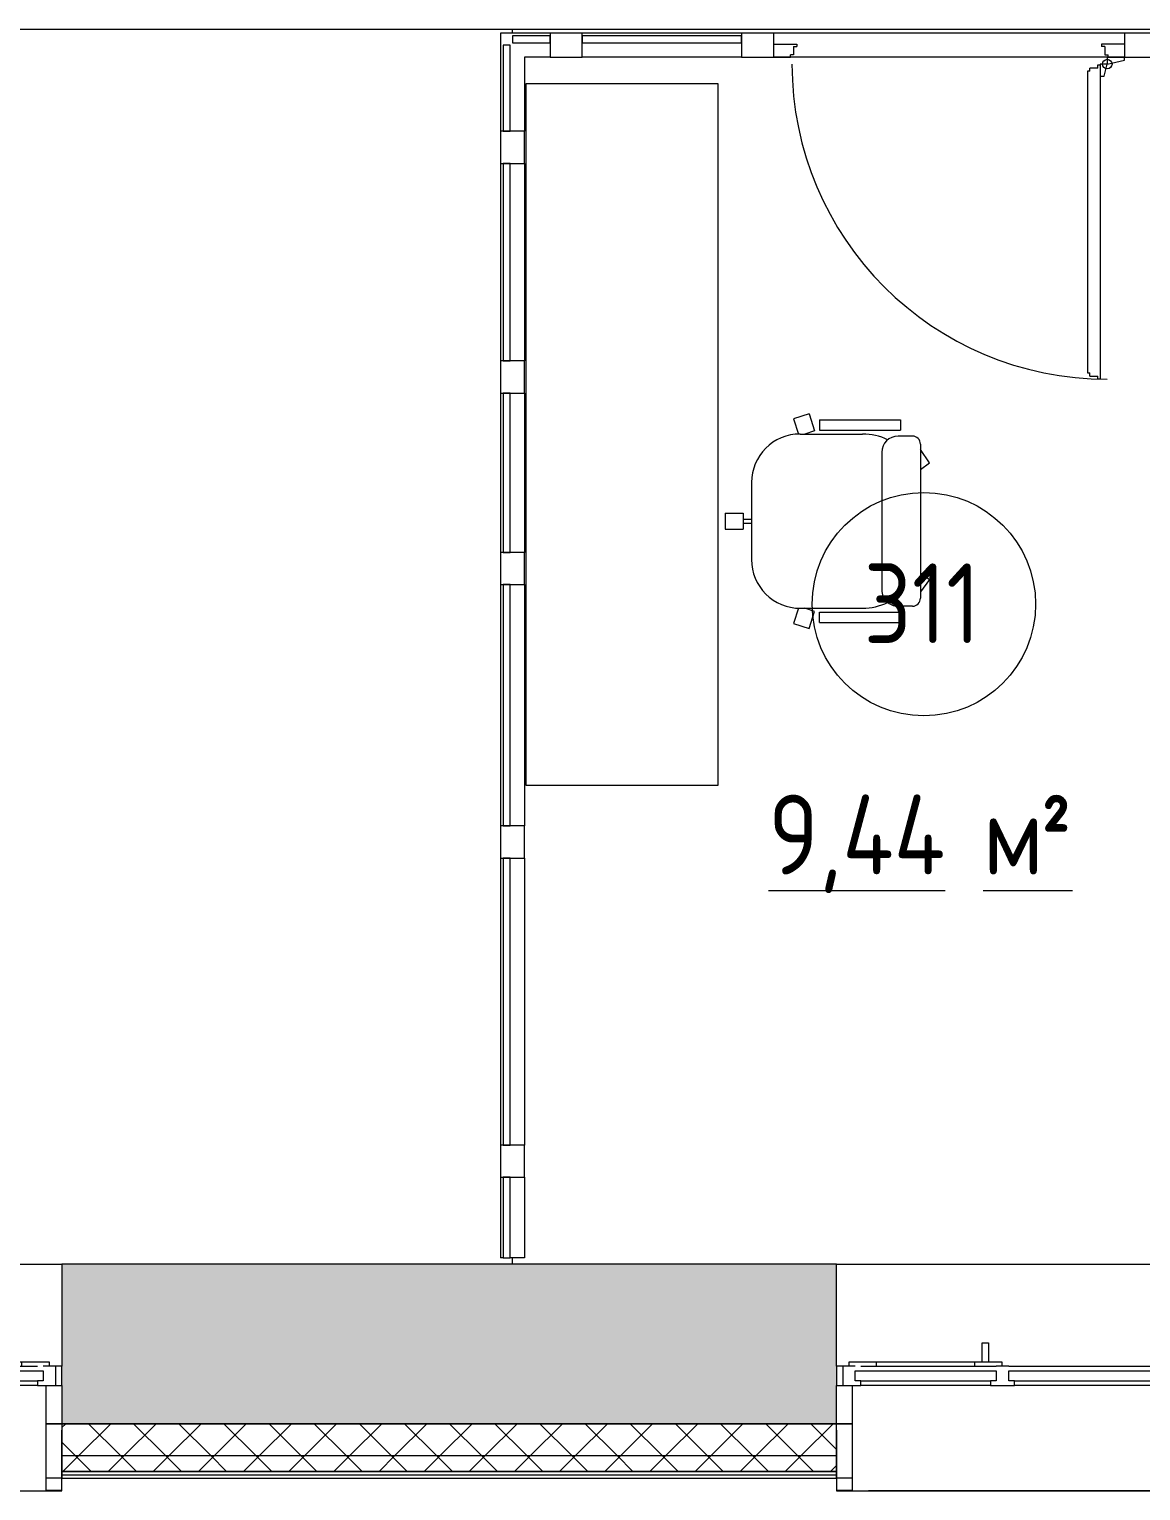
# Model space of a CAD drawing. Header units: millimetres. Extents: x -515342 to 330399, y -224905 to 507333.
# Drawn here: x -347481 to -343999, y 260535 to 265115 of the extents above; entities that cross this region are included whole.
import ezdxf

# ---------------------------------------------------------------- set-up
doc = ezdxf.new("R2010")
doc.units = ezdxf.units.MM
doc.linetypes.add('ASVP_Штриховая_ш3 п1_5', pattern=[4.5, 3, -1.5])
doc.layers.get('0').update_dxf_attribs({"lineweight": 0})
for name, color, linetype, lineweight in [('_ Окна', 7, 'Continuous', 0), ('Витраж', 7, 'Continuous', 0), ('Двери', 7, 'Continuous', 0), ('Линии разделители', 7, 'ASVP_Штриховая_ш3 п1_5', 0), ('Марки помещений', 7, 'Continuous', 0), ('Мебель', 7, 'Continuous', 0), ('Окна', 7, 'Continuous', 0), ('Панели витража', 7, 'Continuous', 0), ('Перекрытие', 7, 'Continuous', 0), ('Стены внутренние', 7, 'Continuous', 0), ('Стены наружные', 7, 'Continuous', 0), ('Стены несущие', 7, 'Continuous', 0), ('Стены отделка', 7, 'Continuous', 0), ('Стены штриховка', 7, 'Continuous', 0)]:
    doc.layers.add(name, color=color, linetype=linetype, lineweight=lineweight)
doc.styles.add('GOST Common_1', font='', dxfattribs={"width": 0.9, "height": 250})
doc.styles.add('GOST Common_2', font='', dxfattribs={"width": 0.9, "height": 250})
doc.styles.get('GOST Common_1').set_extended_font_data('GOST Common')
doc.styles.get('GOST Common_2').set_extended_font_data('GOST Common')
pattern_1 = [(45, (0, 0), (-70.71068, 70.71068), []), (135, (0, 0), (-70.71068, -70.71068), [])]

# ---------------------------------------------------------------- blocks, each defined once
blk = doc.blocks.new('Окно_ПВХ_3Створки_1Фрамуга-верх - АР_Окно_ОП_1820_h_х1570_3ст2фр-в-V3-О_АР_П_3__6_750_План 3 этажа')
at = {"layer": '_ Окна'}
for p, q in [((-729, 130), (-805, 130)), ((-805, 130), (-805, 70)), ((-785, 70), (-785, 130)), ((-747, 84), (-747, 116)), ((-747, 116), (-729, 116)), ((-729, 116), (-729, 130)), ((-323, 116), (-729, 116)), ((-247, 130), (-323, 130)), ((-323, 130), (-323, 116)), ((-323, 116), (-305, 116)), ((-305, 116), (-305, 84)), ((-265, 84), (-265, 116)), ((-265, 116), (-247, 116)), ((-247, 116), (-247, 130)), ((247, 116), (-247, 116)), ((323, 130), (247, 130)), ((247, 130), (247, 116)), ((247, 116), (265, 116)), ((265, 116), (265, 84)), ((305, 84), (305, 116)), ((305, 116), (323, 116)), ((323, 116), (323, 130)), ((729, 116), (323, 116)), ((729, 130), (729, 116)), ((805, 130), (729, 130)), ((729, 116), (747, 116)), ((747, 116), (747, 84)), ((785, 70), (785, 130)), ((805, 70), (805, 130)), ((-805, 70), (-747, 70)), ((-765, 56), (-765, 70)), ((-680, 56), (-765, 56)), ((-305, 84), (-747, 84)), ((-680, 70), (-680, 56)), ((-372, 70), (-372, 56)), ((-287, 56), (-372, 56)), ((-305, 70), (-265, 70)), ((-287, 70), (-287, 56)), ((265, 84), (-265, 84)), ((265, 70), (305, 70)), ((287, 56), (287, 70)), ((372, 56), (287, 56)), ((747, 84), (305, 84)), ((372, 70), (372, 56)), ((680, 70), (680, 56)), ((765, 56), (680, 56)), ((747, 70), (805, 70)), ((765, 70), (765, 56))]:
    blk.add_line(p, q, dxfattribs=at)
at = {"layer": 'Окна'}
for p, q in [((-729, 130), (-323, 130)), ((-247, 130), (247, 130)), ((323, 130), (729, 130)), ((-305, 70), (-729, 70)), ((-372, 56), (-680, 56)), ((-348.5, -4), (-348.5, 56)), ((-328.5, 56), (-328.5, -4)), ((265, 70), (-265, 70)), ((729, 70), (305, 70)), ((328.5, -4), (328.5, 56)), ((348.5, 56), (348.5, -4)), ((680, 56), (372, 56)), ((-328.5, -4), (-348.5, -4)), ((348.5, -4), (328.5, -4))]:
    blk.add_line(p, q, dxfattribs=at)
blk = doc.blocks.new('Окно_ПВХ_3Створки_1Фрамуга-верх - АР_Окно_ОП_1820_h_х2370_3ст2фр-в-9695517-О_АР_П_3__6_750_План 3 этажа')
at = {"layer": '_ Окна'}
for p, q in [((-1129, 130), (-1205, 130)), ((-1205, 130), (-1205, 70)), ((-1185, 70), (-1185, 130)), ((-1147, 84), (-1147, 116)), ((-1147, 116), (-1129, 116)), ((-1129, 116), (-1129, 130)), ((-723, 116), (-1129, 116)), ((-647, 130), (-723, 130)), ((-723, 130), (-723, 116)), ((-723, 116), (-705, 116)), ((-705, 116), (-705, 84)), ((-665, 84), (-665, 116)), ((-665, 116), (-647, 116)), ((-647, 116), (-647, 130)), ((647, 116), (-647, 116)), ((723, 130), (647, 130)), ((647, 130), (647, 116)), ((647, 116), (665, 116)), ((665, 116), (665, 84)), ((705, 84), (705, 116)), ((705, 116), (723, 116)), ((723, 116), (723, 130)), ((1129, 116), (723, 116)), ((1129, 130), (1129, 116)), ((1205, 130), (1129, 130)), ((1129, 116), (1147, 116)), ((1147, 116), (1147, 84)), ((1185, 70), (1185, 130)), ((1205, 70), (1205, 130)), ((-1205, 70), (-1147, 70)), ((-1165, 56), (-1165, 70)), ((-1080, 56), (-1165, 56)), ((-705, 84), (-1147, 84)), ((-1080, 70), (-1080, 56)), ((-772, 70), (-772, 56)), ((-687, 56), (-772, 56)), ((-705, 70), (-665, 70)), ((-687, 70), (-687, 56)), ((665, 84), (-665, 84)), ((665, 70), (705, 70)), ((687, 56), (687, 70)), ((772, 56), (687, 56)), ((1147, 84), (705, 84)), ((772, 70), (772, 56)), ((1080, 70), (1080, 56)), ((1165, 56), (1080, 56)), ((1147, 70), (1205, 70)), ((1165, 70), (1165, 56))]:
    blk.add_line(p, q, dxfattribs=at)
at = {"layer": 'Окна'}
for p, q in [((-1129, 130), (-723, 130)), ((-647, 130), (647, 130)), ((723, 130), (1129, 130)), ((-705, 70), (-1129, 70)), ((-772, 56), (-1080, 56)), ((-748.5, -4), (-748.5, 56)), ((-728.5, 56), (-728.5, -4)), ((665, 70), (-665, 70)), ((1129, 70), (705, 70)), ((728.5, -4), (728.5, 56)), ((748.5, 56), (748.5, -4)), ((1080, 56), (772, 56)), ((-728.5, -4), (-748.5, -4)), ((748.5, -4), (728.5, -4))]:
    blk.add_line(p, q, dxfattribs=at)
blk = doc.blocks.new('Прямоугольный импост - АР_Откос_Металлический_50х330 Коричневый Правый-9899913-О_АР_П_3__6_750_План 3 этажа')
at = {"layer": 'Витраж'}
blk.add_line((31622.6, 2264.9), (30212.6, 2264.9), dxfattribs=at)
blk = doc.blocks.new('Прямоугольный импост - АР_Откос_Металлический_50х330 Коричневый Правый-9899914-О_АР_П_3__6_750_План 3 этажа')
at = {"layer": 'Витраж'}
blk.add_line((0, -40), (-50, -40), dxfattribs=at)
blk = doc.blocks.new('Прямоугольный импост - АР_Откос_Металлический_50х330 Белый Левый-9898756-О_АР_П_3__6_750_План 3 этажа')
at = {"layer": 'Витраж'}
blk.add_line((30162.6, 2265), (31672.6, 2265), dxfattribs=at)
blk = doc.blocks.new('Прямоугольный импост - АР_Откос_Металлический_50х330 Белый Правый-V10-О_АР_П_3__6_750_План 3 этажа')
at = {"layer": 'Витраж', "lineweight": 18}
for p, q in [((-50, -40), (-50, 290)), ((-49, 290), (-49, -39)), ((-1, -39), (-1, 150)), ((-1, 150), (0, 150)), ((0, 150), (0, -40)), ((0, -40), (-50, -40)), ((-49, -39), (-1, -39))]:
    blk.add_line(p, q, dxfattribs=at)
blk = doc.blocks.new('Прямоугольный импост - АР_Откос_Металлический_50х330 Белый Левый-9898758-О_АР_П_3__6_750_План 3 этажа')
at = {"layer": 'Витраж'}
blk.add_line((25325.9, 2265), (27635.9, 2265), dxfattribs=at)
blk = doc.blocks.new('Прямоугольный импост - АР_Откос_Металлический_50х330 Белый Левый-V11-О_АР_П_3__6_750_План 3 этажа')
at = {"layer": 'Витраж', "lineweight": 18}
for p, q in [((-50, 290), (-50, -40)), ((-49, -39), (-49, 290)), ((0, 150), (-1, 150)), ((-1, 150), (-1, -39)), ((0, -40), (0, 150)), ((-50, -40), (0, -40)), ((-1, -39), (-49, -39))]:
    blk.add_line(p, q, dxfattribs=at)
blk = doc.blocks.new('СД_Люблино_Фасады_rvt-1-О_АР_П_3__6_750_План 3 этажа')
at = {"layer": 'Стены внутренние'}
h = blk.add_hatch(dxfattribs=at)
h.set_pattern_fill('FP_1', color=256, style=0, pattern_type=2)
h.set_pattern_definition([(45, (0, 0), (-224.5064, 224.5064), []), (45, (224.5, 0), (-224.5064, 224.5064), [396.875, -79.375, 3.353, -76.022])])
h.paths.add_polyline_path([(85325, 2475), (85325, 2975), (84034.6, 2975), (84034.6, 2475), (84354.2, 2475)])
h.paths.add_polyline_path([(82424.6, 2475), (82424.6, 2975), (80024.6, 2975), (80024.6, 2475), (82310.6, 2475)])
h.paths.add_polyline_path([(77614.6, 2475), (77614.6, 2975), (76428.8, 2975), (76428.8, 2475), (77457.1, 2475)])
h.paths.add_polyline_path([(73880.8, 2475), (74018.8, 2475), (74018.8, 2975), (71654.3, 2975), (71654.3, 2475), (73625.3, 2475)])
h.paths.add_polyline_path([(70044.3, 2475), (70044.3, 2975), (68833.2, 2975), (68833.2, 2475), (69547.1, 2475)])
h.paths.add_polyline_path([(67223.2, 2475), (67223.2, 2975), (66055, 2975), (66055, 2475), (66983.7, 2475)])
h.paths.add_polyline_path([(64445, 2475), (64445, 2975), (63279.5, 2975), (63279.5, 2475), (64429.2, 2475)])
h.paths.add_polyline_path([(61669.5, 2475), (61669.5, 2975), (59270, 2975), (59270, 2475), (61619.2, 2475)])
h.paths.add_polyline_path([(56860, 2475), (56860, 2975), (55705, 2975), (55705, 2475), (56765.7, 2475)])
h.paths.add_polyline_path([(53295, 2475), (53295, 2975), (52107.5, 2975), (52107.5, 2475), (53189.4, 2475)])
h.paths.add_polyline_path([(49697.5, 2475), (49697.5, 2975), (48505, 2975), (48505, 2475), (49613.1, 2475)])
h.paths.add_polyline_path([(46036.8, 2475), (46095, 2475), (46095, 2975), (44880, 2975), (44880, 2475), (45525.9, 2475)])
h.paths.add_polyline_path([(42470, 2475), (42470, 2975), (40100.1, 2975), (40100.1, 2475), (42460.5, 2475)])
h.paths.add_polyline_path([(38490.1, 2475), (38490.1, 2975), (37284.2, 2975), (37284.2, 2475), (38373.4, 2475)])
h.paths.add_polyline_path([(35563.4, 2475), (35674.2, 2475), (35674.2, 2975), (34486.9, 2975), (34486.9, 2475), (35308, 2475)])
h.paths.add_polyline_path([(32753.5, 2475), (32876.9, 2475), (32876.9, 2975), (31722.6, 2975), (31722.6, 2475), (32242.6, 2475)])
h.paths.add_polyline_path([(29943.5, 2475), (30112.6, 2475), (30112.6, 2975), (27685.9, 2975), (27685.9, 2475), (29688.1, 2475)])
h.paths.add_polyline_path([(25275.9, 2475), (25275.9, 2975), (24073.4, 2975), (24073.4, 2475), (25090, 2475)])
h.paths.add_polyline_path([(21663.4, 2475), (21663.4, 2975), (19290.9, 2975), (19290.9, 2475), (21513.7, 2475)])
h.paths.add_polyline_path([(17680.9, 2475), (17680.9, 2975), (16335, 2975), (16335, 2475), (17426.5, 2475)])
at = {"layer": 'Стены наружные'}
h = blk.add_hatch(dxfattribs=at)
h.set_pattern_fill('FP_5', color=256, style=0, pattern_type=2)
h.set_pattern_definition(pattern_1)
h.paths.add_polyline_path([(41405, 2375), (41405, 2475), (40100.1, 2475), (40100.1, 2375), (40927.8, 2375)])
h.paths.add_polyline_path([(38490.1, 2375), (38490.1, 2475), (37284.2, 2475), (37284.2, 2375), (38373.4, 2375)])
h.paths.add_polyline_path([(35674.2, 2375), (35674.2, 2475), (34436.9, 2475), (34436.9, 2375), (35563.4, 2375)])
h.paths.add_polyline_path([(32753.5, 2375), (32926.9, 2375), (32926.9, 2475), (31722.6, 2475), (31722.6, 2375), (32242.6, 2375)])
h.paths.add_polyline_path([(30112.6, 2375), (30112.6, 2475), (27685.9, 2475), (27685.9, 2375), (29943.5, 2375)])
h.paths.add_polyline_path([(25090, 2375), (25275.9, 2375), (25275.9, 2475), (24073.4, 2475), (24073.4, 2375)])
h.paths.add_polyline_path([(21663.4, 2375), (21663.4, 2475), (19290.9, 2475), (19290.9, 2375), (21513.7, 2375)])
h.paths.add_polyline_path([(17426.5, 2375), (17680.9, 2375), (17680.9, 2475), (16335, 2475), (16335, 2375), (16915.6, 2375)])
h = blk.add_hatch(dxfattribs=at)
h.set_pattern_fill('FP_5', color=256, style=0, pattern_type=2)
h.set_pattern_definition(pattern_1)
h.paths.add_polyline_path([(41405, 2325), (41405, 2375), (40100.1, 2375), (40100.1, 2325), (41385, 2325)])
h.paths.add_polyline_path([(38490.1, 2325), (38490.1, 2375), (37284.2, 2375), (37284.2, 2325), (38373.4, 2325)])
h.paths.add_polyline_path([(35563.4, 2325), (35674.2, 2325), (35674.2, 2375), (34436.9, 2375), (34436.9, 2325), (35308, 2325)])
h.paths.add_polyline_path([(32926.9, 2325), (32926.9, 2375), (31722.6, 2375), (31722.6, 2325), (32753.5, 2325)])
h.paths.add_polyline_path([(30112.6, 2325), (30112.6, 2375), (27685.9, 2375), (27685.9, 2325), (29943.5, 2325)])
h.paths.add_polyline_path([(25090, 2325), (25275.9, 2325), (25275.9, 2375), (24073.4, 2375), (24073.4, 2325)])
h.paths.add_polyline_path([(21663.4, 2325), (21663.4, 2375), (19290.9, 2375), (19290.9, 2325), (21513.7, 2325)])
h.paths.add_polyline_path([(17680.9, 2325), (17680.9, 2375), (16435, 2375), (16435, 2325), (17426.5, 2325)])
at = {"layer": 'Стены внутренние'}
for p, q in [((25275.9, 2975), (27685.9, 2975)), ((30112.6, 2975), (31722.6, 2975)), ((27685.9, 2475), (27636.9, 2475)), ((30161.6, 2475), (30112.6, 2475)), ((27685.1, 2304.9), (27636.8, 2304.9)), ((30161.7, 2304.9), (30113.4, 2304.9))]:
    blk.add_line(p, q, dxfattribs=at)
at = {"layer": 'Стены наружные'}
for p, q in [((27636.9, 2475), (27685.9, 2475)), ((30112.6, 2475), (30161.6, 2475))]:
    blk.add_line(p, q, dxfattribs=at)
at = {"layer": 'Стены несущие'}
for p, q in [((30112.6, 2975), (27685.9, 2975)), ((27685.9, 2975), (27685.9, 2655)), ((30112.6, 2655), (30112.6, 2975)), ((27685.9, 2595), (27685.9, 2475)), ((30112.6, 2475), (30112.6, 2595)), ((27685.9, 2475), (30112.6, 2475))]:
    blk.add_line(p, q, dxfattribs=at)
at = {"layer": 'Стены отделка', "lineweight": 9}
for p, q in [((30112.6, 2475), (27685.9, 2475)), ((27685.9, 2475), (27685.9, 2375)), ((30112.6, 2375), (30112.6, 2475)), ((27685.9, 2375), (27685.9, 2325)), ((30112.6, 2325), (30112.6, 2375)), ((27685.9, 2324.9), (27685.9, 2314.9)), ((27685.9, 2314.9), (27685.9, 2304.9)), ((27685.9, 2304.9), (30112.6, 2304.9)), ((30112.6, 2314.9), (30112.6, 2324.9)), ((30112.6, 2304.9), (30112.6, 2314.9))]:
    blk.add_line(p, q, dxfattribs=at)
at = {"layer": 'Стены штриховка'}
for p, q in [((27685.9, 2375), (30112.6, 2375)), ((27685.9, 2325), (30112.6, 2325)), ((30112.6, 2324.9), (27685.9, 2324.9)), ((27685.9, 2314.9), (30112.6, 2314.9))]:
    blk.add_line(p, q, dxfattribs=at)
at = {"layer": 'Витраж', "lineweight": 9}
for name, p in [('Прямоугольный импост - АР_Откос_Металлический_50х330 Белый Левый-V11-О_АР_П_3__6_750_План 3 этажа', (27685.9, 2305)), ('Прямоугольный импост - АР_Откос_Металлический_50х330 Белый Левый-9898758-О_АР_П_3__6_750_План 3 этажа', (0, 0)), ('Прямоугольный импост - АР_Откос_Металлический_50х330 Белый Левый-9898756-О_АР_П_3__6_750_План 3 этажа', (0, 0)), ('Прямоугольный импост - АР_Откос_Металлический_50х330 Коричневый Правый-9899913-О_АР_П_3__6_750_План 3 этажа', (0, 0))]:
    blk.add_blockref(name, p, dxfattribs=at)
at = {"layer": 'Витраж', "lineweight": 9, "extrusion": (0, 0, -1)}
for name, p in [('Прямоугольный импост - АР_Откос_Металлический_50х330 Белый Правый-V10-О_АР_П_3__6_750_План 3 этажа', (-30112.6, 2305)), ('Прямоугольный импост - АР_Откос_Металлический_50х330 Коричневый Правый-9899914-О_АР_П_3__6_750_План 3 этажа', (-30162.6, 2304.9))]:
    blk.add_blockref(name, p, dxfattribs=at)
at = {"layer": 'Окна', "lineweight": 9, "rotation": 180}
for name, p in [('Окно_ПВХ_3Створки_1Фрамуга-верх - АР_Окно_ОП_1820_h_х2370_3ст2фр-в-9695517-О_АР_П_3__6_750_План 3 этажа', (26480.9, 2725)), ('Окно_ПВХ_3Створки_1Фрамуга-верх - АР_Окно_ОП_1820_h_х1570_3ст2фр-в-V3-О_АР_П_3__6_750_План 3 этажа', (30917.6, 2725))]:
    blk.add_blockref(name, p, dxfattribs=at)
blk = doc.blocks.new('Панели_Витраж ТПТ75_Заполнение - АР_ПанельВитража_ТПТ75_Стекло многослойное огнестойкое_22мм-9716506-О_АР_П_3__6_750_План 3 этажа')
at = {"layer": 'Панели витража', "lineweight": 18}
for p, q in [((58.9, 29.5), (-58.9, 29.5)), ((-58.9, 29.5), (-58.9, 7.5)), ((-58.9, 7.5), (58.9, 7.5)), ((58.9, 7.5), (58.9, 29.5))]:
    blk.add_line(p, q, dxfattribs=at)
blk = doc.blocks.new('Панели_Витраж ТПТ75_Заполнение - АР_ПанельВитража_ТПТ75_Стекло многослойное огнестойкое_22мм-9439037-О_АР_П_3__6_750_План 3 этажа')
at = {"layer": 'Панели витража', "lineweight": 18}
for p, q in [((126.2, 29.5), (-126.2, 29.5)), ((-126.2, 29.5), (-126.2, 7.5)), ((-126.2, 7.5), (126.2, 7.5)), ((126.2, 7.5), (126.2, 29.5))]:
    blk.add_line(p, q, dxfattribs=at)
blk = doc.blocks.new('Прямоугольный импост - АР_Импост_ТПТ75_101х75-9716504-О_АР_П_3__6_750_План 3 этажа')
at = {"layer": 'Витраж'}
for p, q in [((29215.2, 6832.4), (29060, 6832.4)), ((29215.2, 6757.4), (29135, 6757.4))]:
    blk.add_line(p, q, dxfattribs=at)
blk = doc.blocks.new('Прямоугольный импост - АР_Импост_ТПТ75_101х75-9439036-О_АР_П_3__6_750_План 3 этажа')
at = {"layer": 'Витраж'}
for p, q in [((29060, 3247.4), (29060, 2994.9)), ((29135, 3247.4), (29135, 2994.9)), ((29068, 2994.9), (29060, 2994.9)), ((29135, 2994.9), (29090, 2994.9))]:
    blk.add_line(p, q, dxfattribs=at)
blk = doc.blocks.new('Прямоугольный импост - АР_Импост_ТПТ75_101х75-9384651-О_АР_П_3__6_750_План 3 этажа')
at = {"layer": 'Витраж', "lineweight": 18}
for p, q in [((-50.5, 37.5), (50.5, 37.5)), ((-50.5, -37.5), (-50.5, 37.5)), ((50.5, 37.5), (50.5, -37.5)), ((50.5, -37.5), (-50.5, -37.5))]:
    blk.add_line(p, q, dxfattribs=at)
blk = doc.blocks.new('ПанелиВитражаМП500_Дверь_Алюминиевая_1 полотно - АР_Дверь_МП-500_Средник_РучкаПрямая_Пр-10276657-О_АР_П_3__6_750_План 3 этажа')
at = {"layer": 'Двери', "lineweight": 18}
for p, q in [((-473, 62), (-473, 1047)), ((-473, 1047), (-466, 1047)), ((-466, 1047), (-466, 1037)), ((-440, 1037), (-466, 1037)), ((-440, 1037), (-440, 1027)), ((-433, 1027), (-440, 1027)), ((-433, 82), (-433, 1027)), ((-485, 97), (-495, 59.5)), ((-473, 97), (-485, 97)), ((-495, 59.5), (-549.5, 47.5)), ((-549.5, 47.5), (-549.5, 37.5)), ((-495, 37.5), (-495, 59.5)), ((-495, 59.5), (-473, 59.5)), ((-466, 62), (-473, 62)), ((-473, 59.5), (-473, 62)), ((-466, 72), (-466, 62)), ((-466, 72), (-440, 72)), ((-440, 82), (-440, 72)), ((-440, 82), (-433, 82)), ((-495, 37.5), (-549.5, 37.5)), ((-549.5, 37.5), (-497.5, 37.5)), ((-497.5, 37.5), (-497.5, 30.5)), ((-487.5, 30.5), (-497.5, 30.5)), ((-487.5, 4.5), (-487.5, 30.5)), ((-487.5, 4.5), (-477.5, 4.5)), ((-477.5, -2.5), (-477.5, 4.5)), ((487.5, 4.5), (477.5, 4.5)), ((477.5, -2.5), (477.5, 4.5)), ((487.5, 30.5), (497.5, 30.5)), ((487.5, 4.5), (487.5, 30.5)), ((549.5, 37.5), (497.5, 37.5)), ((497.5, 37.5), (497.5, 30.5)), ((-549.5, -2.5), (-477.5, -2.5)), ((549.5, -2.5), (477.5, -2.5))]:
    blk.add_line(p, q, dxfattribs=at)
blk.add_circle((-495, 59.5), 15, dxfattribs=at)
blk.add_arc((-495, 59.5), 987.5, 0, 90, dxfattribs=at)
blk = doc.blocks.new('Прямоугольный импост - АР_Импост_ТПТ75_101х75-10276656-О_АР_П_3__6_750_План 3 этажа')
at = {"layer": 'Витраж'}
for p, q in [((31015.2, 6832.4), (29916.2, 6832.4)), ((31015.2, 6757.4), (29916.2, 6757.4))]:
    blk.add_line(p, q, dxfattribs=at)
blk = doc.blocks.new('Панели_Витраж ТПТ75_Заполнение - АР_ПанельВитража_ТПТ75_Стекло многослойное огнестойкое_22мм-10276688-О_АР_П_3__6_750_План 3 этажа')
at = {"layer": 'Панели витража', "lineweight": 18}
for p, q in [((249.5, 29.5), (-249.5, 29.5)), ((-249.5, 29.5), (-249.5, 7.5)), ((-249.5, 7.5), (249.5, 7.5)), ((249.5, 7.5), (249.5, 29.5))]:
    blk.add_line(p, q, dxfattribs=at)
blk = doc.blocks.new('Прямоугольный импост - АР_Импост_ТПТ75_101х75-9366136-О_АР_П_3__6_750_План 3 этажа')
at = {"layer": 'Витраж'}
for p, q in [((29815.2, 6832.4), (29316.2, 6832.4)), ((29815.2, 6757.4), (29316.2, 6757.4))]:
    blk.add_line(p, q, dxfattribs=at)
blk = doc.blocks.new('Панели_Витраж ТПТ75_Заполнение - АР_ПанельВитража_ТПТ75_Стекло многослойное огнестойкое_22мм-9366144-О_АР_П_3__6_750_План 3 этажа')
at = {"layer": 'Панели витража', "lineweight": 18}
for p, q in [((134.75, 29.5), (-134.75, 29.5)), ((-134.75, 29.5), (-134.75, 7.5)), ((-134.75, 7.5), (134.75, 7.5)), ((134.75, 7.5), (134.75, 29.5))]:
    blk.add_line(p, q, dxfattribs=at)
blk = doc.blocks.new('Прямоугольный импост - АР_Импост_ТПТ75_101х75-9716505-О_АР_П_3__6_750_План 3 этажа')
at = {"layer": 'Витраж'}
for p, q in [((29060, 6832.4), (29060, 6525.4)), ((29135, 6757.4), (29135, 6525.4))]:
    blk.add_line(p, q, dxfattribs=at)
blk = doc.blocks.new('Прямоугольный импост - АР_Импост_ТПТ75_101х75-9366134-О_АР_П_3__6_750_План 3 этажа')
at = {"layer": 'Витраж', "lineweight": 18}
for p, q in [((-50.5, 37.5), (50.5, 37.5)), ((-50.5, -37.5), (-50.5, 37.5)), ((50.5, 37.5), (50.5, -37.5)), ((50.5, -37.5), (-50.5, -37.5))]:
    blk.add_line(p, q, dxfattribs=at)
blk = doc.blocks.new('Панели_Витраж ТПТ75_Заполнение - АР_ПанельВитража_ТПТ75_Стекло многослойное огнестойкое_22мм-9366145-О_АР_П_3__6_750_План 3 этажа')
at = {"layer": 'Панели витража', "lineweight": 18}
for p, q in [((309.5, 29.5), (-309.5, 29.5)), ((-309.5, 29.5), (-309.5, 7.5)), ((-309.5, 7.5), (309.5, 7.5)), ((309.5, 7.5), (309.5, 29.5))]:
    blk.add_line(p, q, dxfattribs=at)
blk = doc.blocks.new('Прямоугольный импост - АР_Импост_ТПТ75_101х75-9366135-О_АР_П_3__6_750_План 3 этажа')
at = {"layer": 'Витраж'}
for p, q in [((29060, 6424.4), (29060, 5805.4)), ((29135, 6424.4), (29135, 5805.4))]:
    blk.add_line(p, q, dxfattribs=at)
blk = doc.blocks.new('Панели_Витраж ТПТ75_Заполнение - АР_ПанельВитража_ТПТ75_Стекло многослойное огнестойкое_22мм-9366146-О_АР_П_3__6_750_План 3 этажа')
at = {"layer": 'Панели витража', "lineweight": 18}
for p, q in [((249.5, 29.5), (-249.5, 29.5)), ((-249.5, 29.5), (-249.5, 7.5)), ((-249.5, 7.5), (249.5, 7.5)), ((249.5, 7.5), (249.5, 29.5))]:
    blk.add_line(p, q, dxfattribs=at)
blk = doc.blocks.new('Панели_Витраж ТПТ75_Заполнение - АР_ПанельВитража_ТПТ75_Стекло многослойное огнестойкое_22мм-9366147-О_АР_П_3__6_750_План 3 этажа')
at = {"layer": 'Панели витража', "lineweight": 18}
for p, q in [((378, 29.5), (-378, 29.5)), ((-378, 29.5), (-378, 7.5)), ((-378, 7.5), (378, 7.5)), ((378, 7.5), (378, 29.5))]:
    blk.add_line(p, q, dxfattribs=at)
blk = doc.blocks.new('Прямоугольный импост - АР_Импост_ТПТ75_101х75-9366137-О_АР_П_3__6_750_План 3 этажа')
at = {"layer": 'Витраж'}
for p, q in [((29060, 5104.4), (29060, 4348.4)), ((29135, 5104.4), (29135, 4348.4))]:
    blk.add_line(p, q, dxfattribs=at)
blk = doc.blocks.new('Панели_Витраж ТПТ75_Заполнение - АР_ПанельВитража_ТПТ75_Стекло многослойное огнестойкое_22мм-9565731-О_АР_П_3__6_750_План 3 этажа')
at = {"layer": 'Панели витража', "lineweight": 18}
for p, q in [((449.5, 29.5), (-449.5, 29.5)), ((-449.5, 29.5), (-449.5, 7.5)), ((-449.5, 7.5), (449.5, 7.5)), ((449.5, 7.5), (449.5, 29.5))]:
    blk.add_line(p, q, dxfattribs=at)
blk = doc.blocks.new('Прямоугольный импост - АР_Импост_ТПТ75_101х75-9366130-О_АР_П_3__6_750_План 3 этажа')
at = {"layer": 'Витраж'}
for p, q in [((29060, 4247.4), (29060, 3348.4)), ((29135, 4247.4), (29135, 3348.4))]:
    blk.add_line(p, q, dxfattribs=at)
blk = doc.blocks.new('Стол-Прямоугольный - 2200х600 мм-9227832-О_АР_П_3__6_750_План 3 этажа')
at = {"layer": 'Мебель'}
for p, q in [((-1100, 300), (1100, 300)), ((-1100, -300), (-1100, 300)), ((1100, 300), (1100, -300)), ((1100, -300), (-1100, -300))]:
    blk.add_line(p, q, dxfattribs=at)
blk = doc.blocks.new('Стул-Администратор - Стул-Администратор-8987390-О_АР_П_3__6_750_План 3 этажа')
at = {"layer": 'Мебель'}
for p, q in [((-41.7, 275.7), (-83.8, 247.3)), ((-21.1, 247.3), (-41.7, 275.7)), ((303, 247.3), (323.6, 275.7)), ((323.6, 275.7), (362.7, 247.3)), ((-100.3, 247.3), (382.2, 247.3)), ((-176.5, 184.3), (-144.6, 184.3)), ((-176.5, -68.4), (-176.5, 184.3)), ((-144.6, -68.4), (-144.6, 184.3)), ((-125.5, 222.1), (-125.5, 177)), ((407.5, 222.1), (407.5, 177)), ((426.2, -68.4), (426.2, 184.3)), ((458.5, 184.3), (426.2, 184.3)), ((458.5, -68.4), (458.5, 184.3)), ((-74.8, 126.3), (356.8, 126.3)), ((-132.1, -129.5), (-132.1, 66.2)), ((414, -129.5), (414, 66.2)), ((-195.6, -101.6), (-142, -84.2)), ((-176.5, -68.4), (-144.6, -68.4)), ((-142, -84.2), (-132.1, -114.8)), ((424, -84.2), (414, -114.8)), ((477.6, -101.6), (424, -84.2)), ((458.5, -68.4), (426.2, -68.4)), ((-195.6, -101.6), (-179.9, -149.9)), ((-179.9, -149.9), (-132, -134.3)), ((414, -134.3), (461.9, -149.9)), ((461.9, -149.9), (477.6, -101.6)), ((20.3, -281.9), (261.6, -281.9)), ((115.6, -308.2), (166.4, -308.2)), ((115.6, -364.6), (115.6, -308.2)), ((134.6, -281.9), (147.3, -281.9)), ((134.6, -308.2), (134.6, -281.9)), ((134.6, -308.2), (147.3, -308.2)), ((147.3, -308.2), (147.3, -281.9)), ((166.4, -364.6), (166.4, -308.2)), ((115.6, -364.6), (166.4, -364.6))]:
    blk.add_line(p, q, dxfattribs=at)
for centre, radius, start, end in [((-100.3, 222.1), 25.2, 90, 180), ((382.2, 222.1), 25.2, 360, 90), ((45.7, 66.2), 177.8, 153.8342, 180), ((-74.8, 177), 50.7, 180, 270), ((356.8, 177), 50.7, 270, 360), ((236.2, 66.2), 177.8, 360, 26.1684), ((20.3, -129.5), 152.4, 180, 270), ((261.6, -129.5), 152.4, 270, 360)]:
    blk.add_arc(centre, radius, start, end, dxfattribs=at)
blk = doc.blocks.new('ASVP_Марка_Помещение_ДваЗначения - Номер Площадь-685795-О_АР_П_3__6_750_План 3 этажа')
at = {"layer": 'Марки помещений'}
blk.add_circle((0, 0), 3.5, dxfattribs=at)

msp = doc.modelspace()

# ---------------------------------------------------------------- linework, layer by layer
at = {"layer": 'Линии разделители'}
msp.add_line((-354699.6354, 265115.1538), (-343729.6354, 265115.1538), dxfattribs=at)
at = {"layer": 'Перекрытие'}
for p, q in [((-354699.6354, 265115.1538), (-343729.6354, 265115.1538)), ((-345967.1354, 265102.8538), (-345967.1354, 265115.1538)), ((-345967.1354, 261245.4137), (-345967.1354, 261265.3538))]:
    msp.add_line(p, q, dxfattribs=at)

# ---------------------------------------------------------------- block references
msp.add_blockref('СД_Люблино_Фасады_rvt-1-О_АР_П_3__6_750_План 3 этажа', (-375064.6354, 258270.4137))
at = {"layer": 'Витраж'}
for name in ['Прямоугольный импост - АР_Импост_ТПТ75_101х75-9716504-О_АР_П_3__6_750_План 3 этажа', 'Прямоугольный импост - АР_Импост_ТПТ75_101х75-9716505-О_АР_П_3__6_750_План 3 этажа', 'Прямоугольный импост - АР_Импост_ТПТ75_101х75-9366136-О_АР_П_3__6_750_План 3 этажа', 'Прямоугольный импост - АР_Импост_ТПТ75_101х75-10276656-О_АР_П_3__6_750_План 3 этажа', 'Прямоугольный импост - АР_Импост_ТПТ75_101х75-9366135-О_АР_П_3__6_750_План 3 этажа', 'Прямоугольный импост - АР_Импост_ТПТ75_101х75-9366137-О_АР_П_3__6_750_План 3 этажа', 'Прямоугольный импост - АР_Импост_ТПТ75_101х75-9366130-О_АР_П_3__6_750_План 3 этажа', 'Прямоугольный импост - АР_Импост_ТПТ75_101х75-9439036-О_АР_П_3__6_750_План 3 этажа']:
    msp.add_blockref(name, (-375064.6354, 258270.4137), dxfattribs=at)
at = {"layer": 'Витраж', "extrusion": (0, 0, -1)}
for name, p, rotation in [('Прямоугольный импост - АР_Импост_ТПТ75_101х75-9384651-О_АР_П_3__6_750_План 3 этажа', (345798.8998, 265065.3538), 180), ('Прямоугольный импост - АР_Импост_ТПТ75_101х75-9384651-О_АР_П_3__6_750_План 3 этажа', (345198.8998, 265065.3538), 180), ('Прямоугольный импост - АР_Импост_ТПТ75_101х75-9384651-О_АР_П_3__6_750_План 3 этажа', (343998.8998, 265065.3538), 180), ('Прямоугольный импост - АР_Импост_ТПТ75_101х75-9366134-О_АР_П_3__6_750_План 3 этажа', (345967.1354, 264745.3538), 89.99999999999977), ('Прямоугольный импост - АР_Импост_ТПТ75_101х75-9366134-О_АР_П_3__6_750_План 3 этажа', (345967.1354, 264025.3538), 89.99999999999977), ('Прямоугольный импост - АР_Импост_ТПТ75_101х75-9366134-О_АР_П_3__6_750_План 3 этажа', (345967.1354, 263425.3538), 89.99999999999977), ('Прямоугольный импост - АР_Импост_ТПТ75_101х75-9366134-О_АР_П_3__6_750_План 3 этажа', (345967.1354, 262568.3168), 89.99999999999977), ('Прямоугольный импост - АР_Импост_ТПТ75_101х75-9366134-О_АР_П_3__6_750_План 3 этажа', (345967.1354, 261568.3168), 89.99999999999977)]:
    msp.add_blockref(name, p, dxfattribs=dict(at, rotation=rotation))
at = {"layer": 'Витраж', "rotation": 90.00000000000001}
msp.add_blockref('Прямоугольный импост - АР_Импост_ТПТ75_101х75-9366136-О_АР_П_3__6_750_План 3 этажа', (-339172.1953, 234159.6182), dxfattribs=at)
at = {"layer": 'Двери', "rotation": 180}
msp.add_blockref('ПанелиВитражаМП500_Дверь_Алюминиевая_1 полотно - АР_Дверь_МП-500_Средник_РучкаПрямая_Пр-10276657-О_АР_П_3__6_750_План 3 этажа', (-344598.8998, 265065.3538), dxfattribs=at)
at = {"layer": 'Марки помещений', "xscale": 99.99999999999993, "yscale": 99.99999999999993, "zscale": 99.99999999999993}
msp.add_blockref('ASVP_Марка_Помещение_ДваЗначения - Номер Площадь-685795-О_АР_П_3__6_750_План 3 этажа', (-344678.3665, 263313.4834), dxfattribs=at)
at = {"layer": 'Мебель'}
for name, p, rotation in [('Стол-Прямоугольный - 2200х600 мм-9227832-О_АР_П_3__6_750_План 3 этажа', (-345623.8998, 263845.3538), 90.00000000000027), ('Стул-Администратор - Стул-Администратор-8987390-О_АР_П_3__6_750_План 3 этажа', (-344936.3274, 263714.6876), 269.9999999999998)]:
    msp.add_blockref(name, p, dxfattribs=dict(at, rotation=rotation))
at = {"layer": 'Панели витража'}
for name, p in [('Панели_Витраж ТПТ75_Заполнение - АР_ПанельВитража_ТПТ75_Стекло многослойное огнестойкое_22мм-9716506-О_АР_П_3__6_750_План 3 этажа', (-345908.2676, 265065.3538)), ('Панели_Витраж ТПТ75_Заполнение - АР_ПанельВитража_ТПТ75_Стекло многослойное огнестойкое_22мм-10276688-О_АР_П_3__6_750_План 3 этажа', (-345498.8998, 265065.3538))]:
    msp.add_blockref(name, p, dxfattribs=at)
at = {"layer": 'Панели витража', "rotation": 90.00000000000026}
for name, p in [('Панели_Витраж ТПТ75_Заполнение - АР_ПанельВитража_ТПТ75_Стекло многослойное огнестойкое_22мм-9366144-О_АР_П_3__6_750_План 3 этажа', (-345967.1354, 264930.6038)), ('Панели_Витраж ТПТ75_Заполнение - АР_ПанельВитража_ТПТ75_Стекло многослойное огнестойкое_22мм-9366145-О_АР_П_3__6_750_План 3 этажа', (-345967.1354, 264385.3538)), ('Панели_Витраж ТПТ75_Заполнение - АР_ПанельВитража_ТПТ75_Стекло многослойное огнестойкое_22мм-9366146-О_АР_П_3__6_750_План 3 этажа', (-345967.1354, 263725.3538)), ('Панели_Витраж ТПТ75_Заполнение - АР_ПанельВитража_ТПТ75_Стекло многослойное огнестойкое_22мм-9366147-О_АР_П_3__6_750_План 3 этажа', (-345967.1354, 262996.8353)), ('Панели_Витраж ТПТ75_Заполнение - АР_ПанельВитража_ТПТ75_Стекло многослойное огнестойкое_22мм-9565731-О_АР_П_3__6_750_План 3 этажа', (-345967.1354, 262068.3168)), ('Панели_Витраж ТПТ75_Заполнение - АР_ПанельВитража_ТПТ75_Стекло многослойное огнестойкое_22мм-9439037-О_АР_П_3__6_750_План 3 этажа', (-345967.1354, 261391.5853))]:
    msp.add_blockref(name, p, dxfattribs=at)

# ---------------------------------------------------------------- texts
at = {"layer": 'Марки помещений', "char_height": 250, "attachment_point": 1}
for s, insert, width, style in [('311', (-344866.9238, 263441.2084), 468.987187, 'GOST Common_1'), ('\\L9,44 ', (-345165.26, 262716.678), 815.316187, 'GOST Common_1'), ('\\L\\fGOST Common|b0|i0|c238|p34|;\\W.9;\\L²', (-344313.9631, 262716.678), 165.949312, 'GOST Common_2'), ('\\L\\fGOST Common|b0|i0|c204|p34|;\\W.9;\\Lм', (-344492.5568, 262716.678), 216.455625, 'GOST Common_1')]:
    msp.add_mtext(s, dxfattribs=dict(at, insert=insert, width=width, style=style))

doc.saveas('drawing.dxf')
